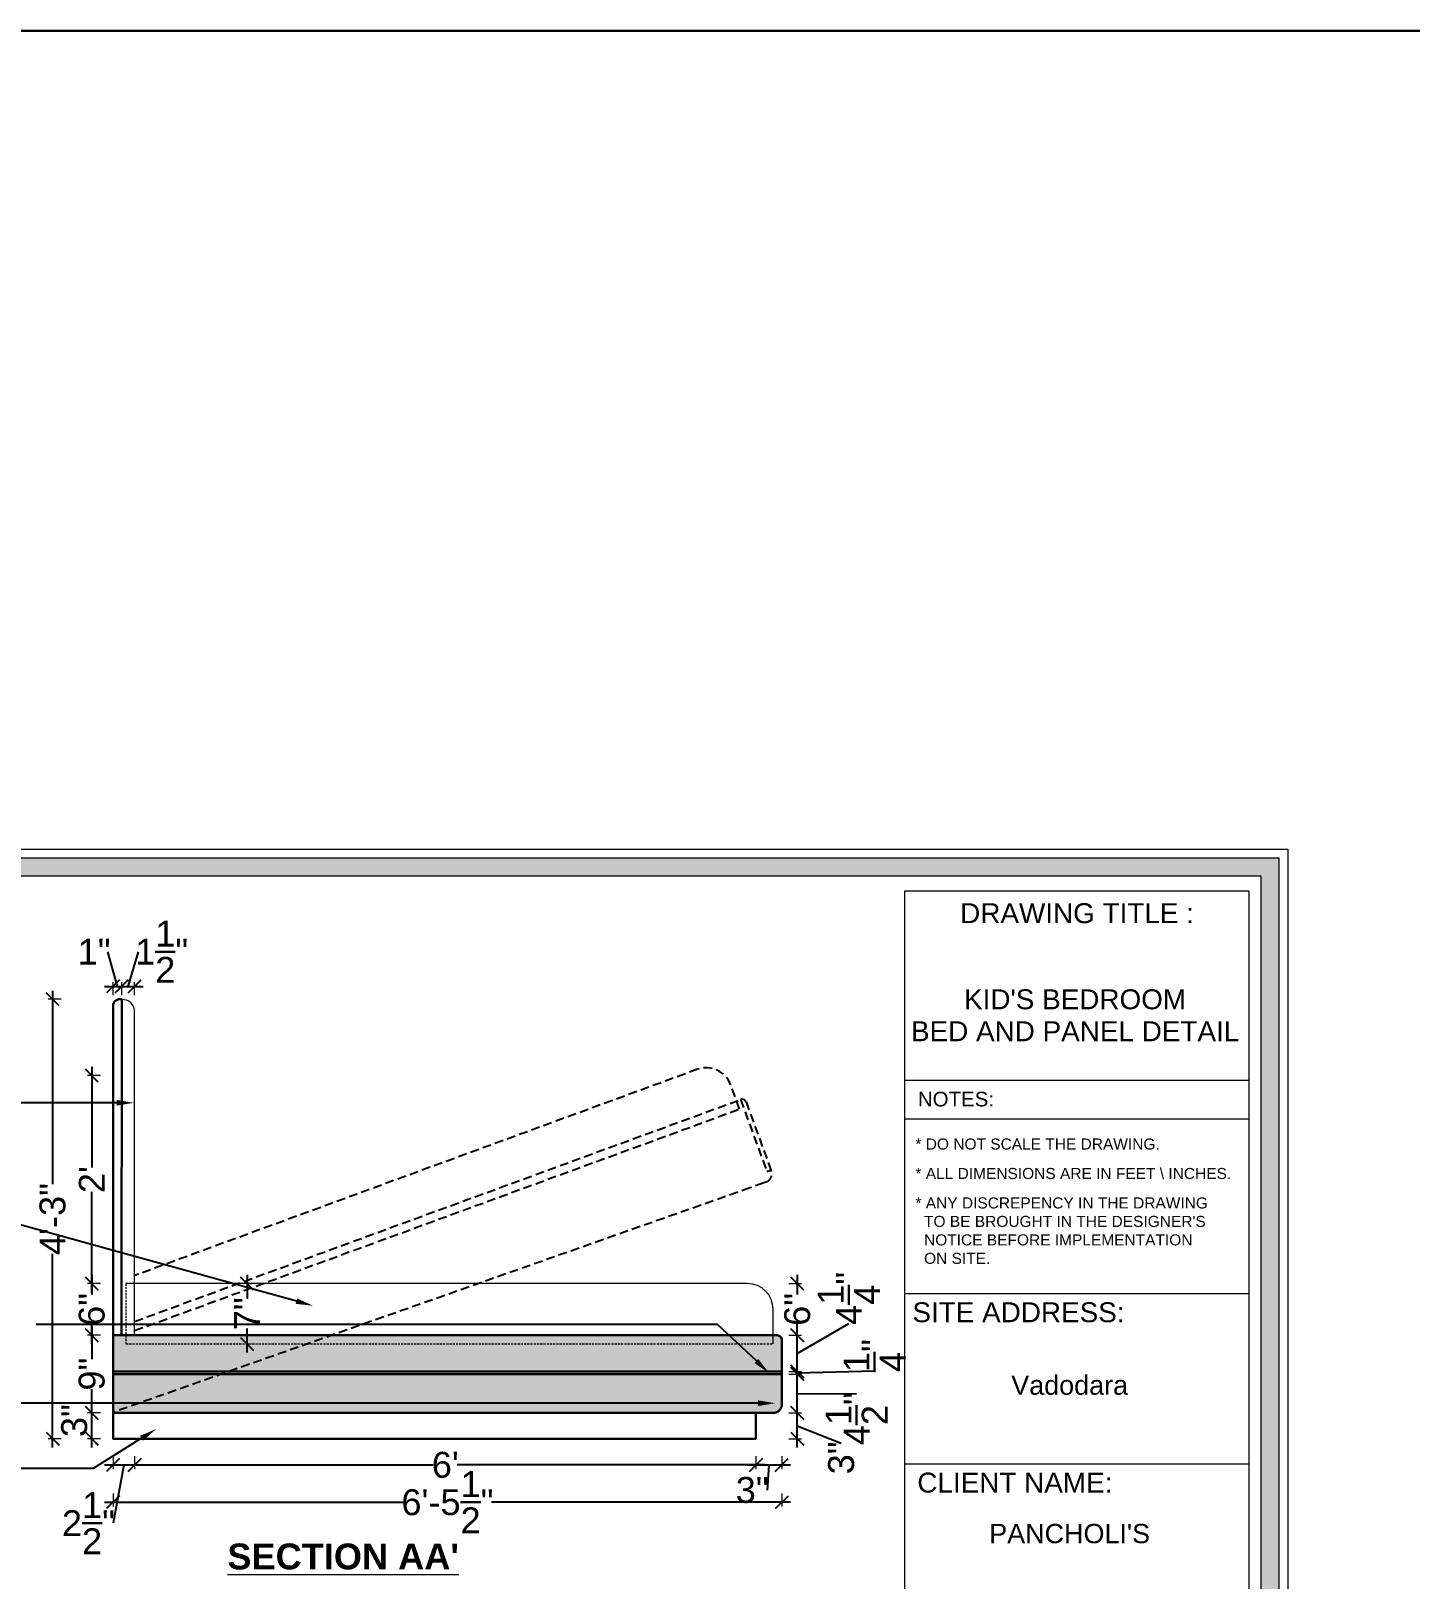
# Model space of a CAD drawing. Header units: millimetres. Extents: x 56222 to 3066687, y -650199 to -121287.
# Drawn here: x 136350.7 to 136510.5, y -182811.5 to -182632 of the extents above; entities that cross this region are included whole.
import ezdxf
from ezdxf import colors
from ezdxf.entities.mleader import LeaderData, LeaderLine
from ezdxf.enums import TextEntityAlignment as Align
from ezdxf.math import Vec2, Vec3

# ---------------------------------------------------------------- set-up
doc = ezdxf.new("R2010")
doc.units = ezdxf.units.MM
doc.header["$MEASUREMENT"] = 0
doc.header["$PDMODE"] = 35
for name, pattern in [('00 . GROUND FLOOR$0$DASHED', [0.75, 0.5, -0.25]), ('00-Floor Plan$0$DASHED', [0.75, 0.5, -0.25]), ('DASHEDX2', [1.5, 1, -0.5])]:
    doc.linetypes.add(name, pattern=pattern)
doc.layers.get('Defpoints').update_dxf_attribs({"color": 220})
for name, color, linetype, lineweight in [('$TD_AUDIT_GENERATED_(A0BDF17)', 32, 'Continuous', 30), ('DIM.', 250, 'Continuous', 13), ('Dimension', 10, 'DASHEDX2', 20), ('FURNITURE', 32, 'Continuous', 9), ('GROUND FLOOR', 7, 'Continuous', 9), ('NAME PLATE', 7, 'Continuous', 25), ('Text', 7, 'Continuous', 15), ('wall', 7, 'Continuous', 30), ('XX~SLAB ( BEAM )~ ( DIM )', 7, 'Continuous', 9)]:
    doc.layers.add(name, color=color, linetype=linetype, lineweight=lineweight)
doc.layers.add('AR HATCH-7', color=7, linetype='Continuous')
doc.styles.add('Arial', font='arial.ttf')
doc.styles.get("Standard").update_dxf_attribs({"font": 'arial.ttf', "height": 6})
doc.styles.add('style4', font='ARIALN.TTF')
doc.dimstyles.new('Archana', dxfattribs={"dimtxt": 3, "dimasz": 1.5, "dimexe": 0.5, "dimexo": 0.5, "dimgap": 0, "dimtad": 0, "dimzin": 0, "dimdsep": 46, "dimlunit": 4, "dimtxsty": 'Arial', "dimblk": 'OBLIQUE', "dimcen": 0, "dimdle": 1, "dimclrd": 1, "dimclre": 1, "dimclrt": 5, "dimadec": 0, "dimazin": 0, "dimtfac": 1, "dimtofl": 0, "dimtmove": 1, "dimatfit": 3, "dimfxl": 1, "dimfxlon": 1, "dimtolj": 1, "dimtzin": 0, "dimlwd": 25, "dimlwe": -1, "dimarcsym": 0})

# ---------------------------------------------------------------- blocks, each defined once
blk = doc.blocks.new('_Oblique')
at = {"layer": 'wall', "color": 0, "lineweight": -2}
blk.add_line((-0.5, -0.5), (0.5, 0.5), dxfattribs=at)
blk = doc.blocks.new('*D530')
at = {"layer": 'Defpoints', "color": 0, "lineweight": 30, "transparency": 16777216}
for p in [(136357.79, -182792.23), (136360.25, -182792.23), (136360.25, -182795.23)]:
    blk.add_point(p, dxfattribs=at)
at = {"layer": 'FURNITURE', "color": 1, "lineweight": 25, "transparency": 16777216}
blk.add_line((136357.79, -182796.23), (136357.79, -182791.23), dxfattribs=at)
at = {"layer": 'FURNITURE', "color": 1, "transparency": 16777216}
for p, q in [((136358.79, -182792.23), (136357.29, -182792.23)), ((136358.79, -182795.23), (136357.29, -182795.23))]:
    blk.add_line(p, q, dxfattribs=at)
at = {"layer": 'FURNITURE', "color": 1, "lineweight": 25, "transparency": 16777216, "xscale": 1.5, "yscale": 1.5, "zscale": 1.5}
for p, rotation in [((136357.79, -182792.23), 90), ((136357.79, -182795.23), 270)]:
    blk.add_blockref('_Oblique', p, dxfattribs=dict(at, rotation=rotation))
at = {"layer": 'FURNITURE', "color": 5, "lineweight": 30, "transparency": 16777216, "insert": (136355.76, -182793.12), "char_height": 3, "attachment_point": 5, "rotation": 90, "style": 'Arial'}
blk.add_mtext('\\A1;3"', dxfattribs=at)
blk = doc.blocks.new('*D531')
at = {"layer": 'Defpoints', "color": 0, "lineweight": 30, "transparency": 16777216}
for p in [(136357.79, -182783.23), (136360.25, -182783.23), (136360.25, -182792.23)]:
    blk.add_point(p, dxfattribs=at)
at = {"layer": 'FURNITURE', "color": 1, "lineweight": 25, "transparency": 16777216}
for p, q in [((136357.79, -182782.23), (136357.79, -182786.01)), ((136357.79, -182793.23), (136357.79, -182789.46))]:
    blk.add_line(p, q, dxfattribs=at)
at = {"layer": 'FURNITURE', "color": 1, "transparency": 16777216}
for p, q in [((136358.79, -182783.23), (136357.29, -182783.23)), ((136358.79, -182792.23), (136357.29, -182792.23))]:
    blk.add_line(p, q, dxfattribs=at)
at = {"layer": 'FURNITURE', "color": 1, "lineweight": 25, "transparency": 16777216, "xscale": 1.5, "yscale": 1.5, "zscale": 1.5}
for p, rotation in [((136357.79, -182783.23), 90), ((136357.79, -182792.23), 270)]:
    blk.add_blockref('_Oblique', p, dxfattribs=dict(at, rotation=rotation))
at = {"layer": 'FURNITURE', "color": 5, "lineweight": 30, "transparency": 16777216, "insert": (136357.79, -182787.73), "char_height": 3, "attachment_point": 5, "rotation": 90, "style": 'Arial'}
blk.add_mtext('\\A1;9"', dxfattribs=at)
blk = doc.blocks.new('*D532')
at = {"layer": 'Defpoints', "color": 0, "lineweight": 30, "transparency": 16777216}
for p in [(136357.79, -182753.12), (136361.75, -182753.12, 0), (136361.75, -182777.23, 0)]:
    blk.add_point(p, dxfattribs=at)
at = {"layer": 'FURNITURE', "color": 1, "transparency": 16777216}
for p, q in [((136358.79, -182753.12), (136357.29, -182753.12)), ((136358.79, -182777.23), (136357.29, -182777.23))]:
    blk.add_line(p, q, dxfattribs=at)
at = {"layer": 'FURNITURE', "color": 1, "lineweight": 25, "transparency": 16777216}
for p, q in [((136357.79, -182752.12), (136357.79, -182763.77)), ((136357.79, -182778.23), (136357.79, -182766.58))]:
    blk.add_line(p, q, dxfattribs=at)
at = {"layer": 'FURNITURE', "color": 1, "lineweight": 25, "transparency": 16777216, "xscale": 1.5, "yscale": 1.5, "zscale": 1.5}
for p, rotation in [((136357.79, -182753.12), 90), ((136357.79, -182777.23), 270)]:
    blk.add_blockref('_Oblique', p, dxfattribs=dict(at, rotation=rotation))
at = {"layer": 'FURNITURE', "color": 5, "lineweight": 30, "transparency": 16777216, "insert": (136357.79, -182765.18), "char_height": 3, "attachment_point": 5, "rotation": 90, "style": 'Arial'}
blk.add_mtext("\\A1;2'", dxfattribs=at)
blk = doc.blocks.new('*D533')
at = {"layer": 'Defpoints', "color": 0, "lineweight": 30, "transparency": 16777216}
for p in [(136361.25, -182742.78), (136360.25, -182745.03), (136361.25, -182745.03)]:
    blk.add_point(p, dxfattribs=at)
at = {"layer": 'FURNITURE', "color": 1, "lineweight": 25, "transparency": 16777216}
for p, q in [((136360.75, -182742.78), (136359.65, -182738.76)), ((136359.25, -182742.78), (136362.25, -182742.78))]:
    blk.add_line(p, q, dxfattribs=at)
at = {"layer": 'FURNITURE', "color": 1, "transparency": 16777216}
for p, q in [((136360.25, -182743.78), (136360.25, -182742.28)), ((136361.25, -182743.78), (136361.25, -182742.28))]:
    blk.add_line(p, q, dxfattribs=at)
at = {"layer": 'FURNITURE', "color": 1, "lineweight": 25, "transparency": 16777216, "xscale": 1.5, "yscale": 1.5, "zscale": 1.5, "rotation": 180}
blk.add_blockref('_Oblique', (136360.25, -182742.78), dxfattribs=at)
at = {"layer": 'FURNITURE', "color": 1, "lineweight": 25, "transparency": 16777216, "xscale": 1.5, "yscale": 1.5, "zscale": 1.5}
blk.add_blockref('_Oblique', (136361.25, -182742.78), dxfattribs=at)
at = {"layer": 'FURNITURE', "color": 5, "lineweight": 30, "transparency": 16777216, "insert": (136358.06, -182738.76), "char_height": 3, "attachment_point": 5, "style": 'Arial'}
blk.add_mtext('\\A1;1"', dxfattribs=at)
blk = doc.blocks.new('*D534')
at = {"layer": 'Defpoints', "color": 0, "lineweight": 30, "transparency": 16777216}
for p in [(136362.75, -182783.23), (136434.75, -182792.23, 0), (136434.75, -182798.26)]:
    blk.add_point(p, dxfattribs=at)
at = {"layer": 'FURNITURE', "color": 1, "lineweight": 25, "transparency": 16777216}
for p, q in [((136361.75, -182798.26), (136397.36, -182798.26)), ((136435.75, -182798.26), (136400.14, -182798.26))]:
    blk.add_line(p, q, dxfattribs=at)
at = {"layer": 'FURNITURE', "color": 1, "transparency": 16777216}
for p, q in [((136362.75, -182797.26), (136362.75, -182798.76)), ((136434.75, -182797.26), (136434.75, -182798.76))]:
    blk.add_line(p, q, dxfattribs=at)
at = {"layer": 'FURNITURE', "color": 1, "lineweight": 25, "transparency": 16777216, "xscale": 1.5, "yscale": 1.5, "zscale": 1.5, "rotation": 180}
blk.add_blockref('_Oblique', (136362.75, -182798.26), dxfattribs=at)
at = {"layer": 'FURNITURE', "color": 1, "lineweight": 25, "transparency": 16777216, "xscale": 1.5, "yscale": 1.5, "zscale": 1.5}
blk.add_blockref('_Oblique', (136434.75, -182798.26), dxfattribs=at)
at = {"layer": 'FURNITURE', "color": 5, "lineweight": 30, "transparency": 16777216, "insert": (136398.75, -182798.26), "char_height": 3, "attachment_point": 5, "style": 'Arial'}
blk.add_mtext("\\A1;6'", dxfattribs=at)
blk = doc.blocks.new('*D535')
at = {"layer": 'Defpoints', "color": 0, "lineweight": 30, "transparency": 16777216}
for p in [(136361, -182744.28), (136353.25, -182795.23), (136360.25, -182795.23)]:
    blk.add_point(p, dxfattribs=at)
at = {"layer": 'FURNITURE', "color": 1, "transparency": 16777216}
for p, q in [((136354.25, -182744.28), (136352.75, -182744.28)), ((136354.25, -182795.23), (136352.75, -182795.23))]:
    blk.add_line(p, q, dxfattribs=at)
at = {"layer": 'FURNITURE', "color": 1, "lineweight": 25, "transparency": 16777216}
for p, q in [((136353.25, -182743.28), (136353.25, -182765.71)), ((136353.25, -182796.23), (136353.25, -182773.8))]:
    blk.add_line(p, q, dxfattribs=at)
at = {"layer": 'FURNITURE', "color": 1, "lineweight": 25, "transparency": 16777216, "xscale": 1.5, "yscale": 1.5, "zscale": 1.5}
for p, rotation in [((136353.25, -182744.28), 90), ((136353.25, -182795.23), 270)]:
    blk.add_blockref('_Oblique', p, dxfattribs=dict(at, rotation=rotation))
at = {"layer": 'FURNITURE', "color": 5, "lineweight": 30, "transparency": 16777216, "insert": (136353.25, -182769.75), "char_height": 3, "attachment_point": 5, "rotation": 90, "style": 'Arial'}
blk.add_mtext('\\A1;4\'-3"', dxfattribs=at)
blk = doc.blocks.new('*D527')
at = {"layer": 'Defpoints', "color": 0, "lineweight": 30, "transparency": 16777216}
for p in [(136375.78, -182777.23), (136375.78, -182784.23, 0), (136375.78, -182784.23)]:
    blk.add_point(p, dxfattribs=at)
at = {"layer": 'FURNITURE', "color": 1, "lineweight": 25, "transparency": 16777216}
for p, q in [((136375.78, -182776.23), (136375.78, -182779.02)), ((136375.78, -182785.23), (136375.78, -182782.44))]:
    blk.add_line(p, q, dxfattribs=at)
at = {"layer": 'FURNITURE', "color": 1, "transparency": 16777216}
for p, q in [((136375.78, -182777.23), (136376.28, -182777.23)), ((136375.78, -182784.23), (136376.28, -182784.23))]:
    blk.add_line(p, q, dxfattribs=at)
at = {"layer": 'FURNITURE', "color": 1, "lineweight": 25, "transparency": 16777216, "xscale": 1.5, "yscale": 1.5, "zscale": 1.5}
for p, rotation in [((136375.78, -182777.23), 90), ((136375.78, -182784.23), 270)]:
    blk.add_blockref('_Oblique', p, dxfattribs=dict(at, rotation=rotation))
at = {"layer": 'FURNITURE', "color": 5, "lineweight": 30, "transparency": 16777216, "insert": (136375.78, -182780.73), "char_height": 3, "attachment_point": 5, "rotation": 90, "style": 'Arial'}
blk.add_mtext('\\A1;7"', dxfattribs=at)
blk = doc.blocks.new('*D528')
at = {"layer": 'Defpoints', "color": 0, "lineweight": 30, "transparency": 16777216}
for p in [(136437.74, -182788.75), (136434.75, -182792.23), (136437.74, -182798.26)]:
    blk.add_point(p, dxfattribs=at)
at = {"layer": 'FURNITURE', "color": 1, "lineweight": 25, "transparency": 16777216}
for p, q in [((136433.75, -182798.26), (136438.74, -182798.26)), ((136436.25, -182798.26), (136436.03, -182801.18))]:
    blk.add_line(p, q, dxfattribs=at)
at = {"layer": 'FURNITURE', "color": 1, "transparency": 16777216}
for p, q in [((136434.75, -182797.26), (136434.75, -182798.76)), ((136437.74, -182797.26), (136437.74, -182798.76))]:
    blk.add_line(p, q, dxfattribs=at)
at = {"layer": 'FURNITURE', "color": 1, "lineweight": 25, "transparency": 16777216, "xscale": 1.5, "yscale": 1.5, "zscale": 1.5, "rotation": 180}
blk.add_blockref('_Oblique', (136434.75, -182798.26), dxfattribs=at)
at = {"layer": 'FURNITURE', "color": 1, "lineweight": 25, "transparency": 16777216, "xscale": 1.5, "yscale": 1.5, "zscale": 1.5}
blk.add_blockref('_Oblique', (136437.74, -182798.26), dxfattribs=at)
at = {"layer": 'FURNITURE', "color": 5, "lineweight": 30, "transparency": 16777216, "insert": (136434.31, -182801.18), "char_height": 3, "attachment_point": 5, "style": 'Arial'}
blk.add_mtext('\\A1;3"', dxfattribs=at)
blk = doc.blocks.new('*D529')
at = {"layer": 'Defpoints', "color": 0, "lineweight": 30, "transparency": 16777216}
for p in [(136360.25, -182783.23, 0), (136437.75, -182790.03), (136360.25, -182802.58)]:
    blk.add_point(p, dxfattribs=at)
at = {"layer": 'FURNITURE', "color": 1, "transparency": 16777216}
for p, q in [((136360.25, -182801.58), (136360.25, -182803.08)), ((136437.75, -182801.58), (136437.75, -182803.08))]:
    blk.add_line(p, q, dxfattribs=at)
at = {"layer": 'FURNITURE', "color": 1, "lineweight": 25, "transparency": 16777216}
for p, q in [((136359.25, -182802.58), (136393.91, -182802.58)), ((136438.75, -182802.58), (136404.09, -182802.58))]:
    blk.add_line(p, q, dxfattribs=at)
at = {"layer": 'FURNITURE', "color": 1, "lineweight": 25, "transparency": 16777216, "xscale": 1.5, "yscale": 1.5, "zscale": 1.5, "rotation": 180}
blk.add_blockref('_Oblique', (136360.25, -182802.58), dxfattribs=at)
at = {"layer": 'FURNITURE', "color": 1, "lineweight": 25, "transparency": 16777216, "xscale": 1.5, "yscale": 1.5, "zscale": 1.5}
blk.add_blockref('_Oblique', (136437.75, -182802.58), dxfattribs=at)
at = {"layer": 'FURNITURE', "color": 5, "lineweight": 30, "transparency": 16777216, "insert": (136399, -182802.58), "char_height": 3, "attachment_point": 5, "style": 'Arial'}
blk.add_mtext('\\A1;6\'-5{\\H1x;\\S1/2;}"', dxfattribs=at)
blk = doc.blocks.new('*D543')
at = {"layer": 'Defpoints', "color": 0, "lineweight": 30, "transparency": 16777216}
for p in [(136361.75, -182777.23, 0), (136357.79, -182783.23), (136361.75, -182783.23)]:
    blk.add_point(p, dxfattribs=at)
at = {"layer": 'FURNITURE', "color": 1, "lineweight": 25, "transparency": 16777216}
for p, q in [((136357.79, -182776.23), (136357.79, -182778.5)), ((136357.79, -182784.23), (136357.79, -182781.96))]:
    blk.add_line(p, q, dxfattribs=at)
at = {"layer": 'FURNITURE', "color": 1, "transparency": 16777216}
for p, q in [((136358.79, -182777.23), (136357.29, -182777.23)), ((136358.79, -182783.23), (136357.29, -182783.23))]:
    blk.add_line(p, q, dxfattribs=at)
at = {"layer": 'FURNITURE', "color": 1, "lineweight": 25, "transparency": 16777216, "xscale": 1.5, "yscale": 1.5, "zscale": 1.5}
for p, rotation in [((136357.79, -182777.23), 90), ((136357.79, -182783.23), 270)]:
    blk.add_blockref('_Oblique', p, dxfattribs=dict(at, rotation=rotation))
at = {"layer": 'FURNITURE', "color": 5, "lineweight": 30, "transparency": 16777216, "insert": (136357.79, -182780.23), "char_height": 3, "attachment_point": 5, "rotation": 90, "style": 'Arial'}
blk.add_mtext('\\A1;6"', dxfattribs=at)
blk = doc.blocks.new('*D546')
at = {"layer": 'Defpoints', "color": 0, "lineweight": 30, "transparency": 16777216}
for p in [(136436.6, -182792.23), (136439.54, -182792.23), (136436.64, -182795.23)]:
    blk.add_point(p, dxfattribs=at)
at = {"layer": 'FURNITURE', "color": 1, "lineweight": 25, "transparency": 16777216}
for p, q in [((136439.54, -182796.23), (136439.54, -182791.23)), ((136439.54, -182793.73), (136444.63, -182795.72))]:
    blk.add_line(p, q, dxfattribs=at)
at = {"layer": 'FURNITURE', "color": 1, "transparency": 16777216}
for p, q in [((136438.54, -182792.23), (136440.04, -182792.23)), ((136438.54, -182795.23), (136440.04, -182795.23))]:
    blk.add_line(p, q, dxfattribs=at)
at = {"layer": 'FURNITURE', "color": 1, "lineweight": 25, "transparency": 16777216, "xscale": 1.5, "yscale": 1.5, "zscale": 1.5}
for p, rotation in [((136439.54, -182792.23), 90), ((136439.54, -182795.23), 270)]:
    blk.add_blockref('_Oblique', p, dxfattribs=dict(at, rotation=rotation))
at = {"layer": 'FURNITURE', "color": 5, "lineweight": 30, "transparency": 16777216, "insert": (136444.63, -182797.44), "char_height": 3, "attachment_point": 5, "rotation": 90, "style": 'Arial'}
blk.add_mtext('\\A1;3"', dxfattribs=at)
blk = doc.blocks.new('*D547')
at = {"layer": 'Defpoints', "color": 0, "lineweight": 30, "transparency": 16777216}
for p in [(136435.6, -182787.73), (136439.54, -182787.73), (136435.6, -182792.23)]:
    blk.add_point(p, dxfattribs=at)
at = {"layer": 'FURNITURE', "color": 1, "transparency": 16777216}
for p, q in [((136438.54, -182787.73), (136440.04, -182787.73)), ((136438.54, -182792.23), (136440.04, -182792.23))]:
    blk.add_line(p, q, dxfattribs=at)
at = {"layer": 'FURNITURE', "color": 1, "lineweight": 25, "transparency": 16777216}
for p, q in [((136439.54, -182793.23), (136439.54, -182786.73)), ((136439.54, -182789.98), (136446.41, -182790.02))]:
    blk.add_line(p, q, dxfattribs=at)
at = {"layer": 'FURNITURE', "color": 1, "lineweight": 25, "transparency": 16777216, "xscale": 1.5, "yscale": 1.5, "zscale": 1.5}
for p, rotation in [((136439.54, -182787.73), 90), ((136439.54, -182792.23), 270)]:
    blk.add_blockref('_Oblique', p, dxfattribs=dict(at, rotation=rotation))
at = {"layer": 'FURNITURE', "color": 5, "lineweight": 30, "transparency": 16777216, "insert": (136446.41, -182792.9), "char_height": 3, "attachment_point": 5, "rotation": 90, "style": 'Arial'}
blk.add_mtext('\\A1;4{\\H1x;\\S1/2;}"', dxfattribs=at)
blk = doc.blocks.new('*D548')
at = {"layer": 'Defpoints', "color": 0, "lineweight": 30, "transparency": 16777216}
for p in [(136437.06, -182787.43), (136437.06, -182787.73), (136439.54, -182787.43)]:
    blk.add_point(p, dxfattribs=at)
at = {"layer": 'FURNITURE', "color": 1, "transparency": 16777216}
for p, q in [((136438.54, -182787.43), (136440.04, -182787.43)), ((136438.54, -182787.73), (136440.04, -182787.73))]:
    blk.add_line(p, q, dxfattribs=at)
at = {"layer": 'FURNITURE', "color": 1, "lineweight": 25, "transparency": 16777216}
for p, q in [((136439.54, -182788.73), (136439.54, -182786.43)), ((136439.54, -182787.58), (136448.5, -182787.36))]:
    blk.add_line(p, q, dxfattribs=at)
at = {"layer": 'FURNITURE', "color": 1, "lineweight": 25, "transparency": 16777216, "xscale": 1.5, "yscale": 1.5, "zscale": 1.5}
for p, rotation in [((136439.54, -182787.43), 90), ((136439.54, -182787.73), 270)]:
    blk.add_blockref('_Oblique', p, dxfattribs=dict(at, rotation=rotation))
at = {"layer": 'FURNITURE', "color": 5, "lineweight": 30, "transparency": 16777216, "insert": (136448.5, -182785.58), "char_height": 3, "attachment_point": 5, "rotation": 90, "style": 'Arial'}
blk.add_mtext('\\A1;{\\H1x;\\S1/4;}"', dxfattribs=at)
blk = doc.blocks.new('*D549')
at = {"layer": 'Defpoints', "color": 0, "lineweight": 30, "transparency": 16777216}
for p in [(136437.06, -182783.23), (136439.54, -182783.23), (136437.06, -182787.43)]:
    blk.add_point(p, dxfattribs=at)
at = {"layer": 'FURNITURE', "color": 1, "lineweight": 25, "transparency": 16777216}
for p, q in [((136439.54, -182785.33), (136445.51, -182781.87)), ((136439.54, -182788.43), (136439.54, -182782.23))]:
    blk.add_line(p, q, dxfattribs=at)
at = {"layer": 'FURNITURE', "color": 1, "transparency": 16777216}
for p, q in [((136438.54, -182783.23), (136440.04, -182783.23)), ((136438.54, -182787.43), (136440.04, -182787.43))]:
    blk.add_line(p, q, dxfattribs=at)
at = {"layer": 'FURNITURE', "color": 1, "lineweight": 25, "transparency": 16777216, "xscale": 1.5, "yscale": 1.5, "zscale": 1.5}
for p, rotation in [((136439.54, -182783.23), 90), ((136439.54, -182787.43), 270)]:
    blk.add_blockref('_Oblique', p, dxfattribs=dict(at, rotation=rotation))
at = {"layer": 'FURNITURE', "color": 5, "lineweight": 30, "transparency": 16777216, "insert": (136445.51, -182778.95), "char_height": 3, "attachment_point": 5, "rotation": 90, "style": 'Arial'}
blk.add_mtext('\\A1;4{\\H1x;\\S1/4;}"', dxfattribs=at)
blk = doc.blocks.new('*D550')
at = {"layer": 'Defpoints', "color": 0, "lineweight": 30, "transparency": 16777216}
for p in [(136431.89, -182777.23), (136439.54, -182777.23), (136436.74, -182783.23)]:
    blk.add_point(p, dxfattribs=at)
at = {"layer": 'FURNITURE', "color": 1, "lineweight": 25, "transparency": 16777216}
for p, q in [((136439.54, -182776.23), (136439.54, -182778.5)), ((136439.54, -182784.23), (136439.54, -182781.96))]:
    blk.add_line(p, q, dxfattribs=at)
at = {"layer": 'FURNITURE', "color": 1, "transparency": 16777216}
for p, q in [((136438.54, -182777.23), (136440.04, -182777.23)), ((136438.54, -182783.23), (136440.04, -182783.23))]:
    blk.add_line(p, q, dxfattribs=at)
at = {"layer": 'FURNITURE', "color": 1, "lineweight": 25, "transparency": 16777216, "xscale": 1.5, "yscale": 1.5, "zscale": 1.5}
for p, rotation in [((136439.54, -182777.23), 90), ((136439.54, -182783.23), 270)]:
    blk.add_blockref('_Oblique', p, dxfattribs=dict(at, rotation=rotation))
at = {"layer": 'FURNITURE', "color": 5, "lineweight": 30, "transparency": 16777216, "insert": (136439.54, -182780.23), "char_height": 3, "attachment_point": 5, "rotation": 90, "style": 'Arial'}
blk.add_mtext('\\A1;6"', dxfattribs=at)
blk = doc.blocks.new('*D852')
at = {"layer": 'Defpoints', "color": 0, "lineweight": 30, "transparency": 16777216}
for p in [(136362.75, -182742.78), (136361.25, -182746.67), (136362.75, -182746.67, 0)]:
    blk.add_point(p, dxfattribs=at)
at = {"layer": 'GROUND FLOOR', "color": 1, "lineweight": 25, "transparency": 16777216}
for p, q in [((136362, -182742.78), (136363.21, -182738.76)), ((136360.25, -182742.78), (136363.75, -182742.78))]:
    blk.add_line(p, q, dxfattribs=at)
at = {"layer": 'GROUND FLOOR', "color": 1, "transparency": 16777216}
for p, q in [((136361.25, -182743.78), (136361.25, -182742.28)), ((136362.75, -182743.78), (136362.75, -182742.28))]:
    blk.add_line(p, q, dxfattribs=at)
at = {"layer": 'GROUND FLOOR', "color": 1, "lineweight": 25, "transparency": 16777216, "xscale": 1.5, "yscale": 1.5, "zscale": 1.5, "rotation": 180}
blk.add_blockref('_Oblique', (136361.25, -182742.78), dxfattribs=at)
at = {"layer": 'GROUND FLOOR', "color": 1, "lineweight": 25, "transparency": 16777216, "xscale": 1.5, "yscale": 1.5, "zscale": 1.5}
blk.add_blockref('_Oblique', (136362.75, -182742.78), dxfattribs=at)
at = {"layer": 'GROUND FLOOR', "color": 5, "lineweight": 30, "transparency": 16777216, "insert": (136365.88, -182738.76), "char_height": 3, "attachment_point": 5, "style": 'Arial'}
blk.add_mtext('\\A1;1{\\H1x;\\S1/2;}"', dxfattribs=at)
blk = doc.blocks.new('*D854')
at = {"layer": 'Defpoints', "color": 0, "lineweight": 30, "transparency": 16777216}
for p in [(136360.25, -182783.23), (136362.75, -182783.23), (136362.75, -182798.26)]:
    blk.add_point(p, dxfattribs=at)
at = {"layer": 'FURNITURE', "color": 1, "lineweight": 25, "transparency": 16777216}
for p, q in [((136359.25, -182798.26), (136363.75, -182798.26)), ((136361.5, -182798.26), (136360.25, -182805.01))]:
    blk.add_line(p, q, dxfattribs=at)
at = {"layer": 'FURNITURE', "color": 1, "transparency": 16777216}
for p, q in [((136360.25, -182797.26), (136360.25, -182798.76)), ((136362.75, -182797.26), (136362.75, -182798.76))]:
    blk.add_line(p, q, dxfattribs=at)
at = {"layer": 'FURNITURE', "color": 1, "lineweight": 25, "transparency": 16777216, "xscale": 1.5, "yscale": 1.5, "zscale": 1.5, "rotation": 180}
blk.add_blockref('_Oblique', (136360.25, -182798.26), dxfattribs=at)
at = {"layer": 'FURNITURE', "color": 1, "lineweight": 25, "transparency": 16777216, "xscale": 1.5, "yscale": 1.5, "zscale": 1.5}
blk.add_blockref('_Oblique', (136362.75, -182798.26), dxfattribs=at)
at = {"layer": 'FURNITURE', "color": 5, "lineweight": 30, "transparency": 16777216, "insert": (136357.4, -182805.01), "char_height": 3, "attachment_point": 5, "style": 'Arial'}
blk.add_mtext('\\A1;2{\\H1x;\\S1/2;}"', dxfattribs=at)

msp = doc.modelspace()

# ---------------------------------------------------------------- hatches: boundary and pattern name
at = {"layer": 'AR HATCH-7', "lineweight": 30, "true_color": 0xb5af9b}
h = msp.add_hatch(color=253, dxfattribs=at)
h.dxf.hatch_style = 1
edge = h.paths.add_edge_path()
edge.add_line((136437.743, -182787.732), (136360.247, -182787.732))
edge.add_line((136360.247, -182787.732), (136360.247, -182792.232))
edge.add_line((136360.247, -182792.232), (136436.447, -182792.232))
edge.add_line((136436.447, -182792.232), (136436.747, -182792.232))
edge.add_arc((136436.747, -182791.232), 1, 270, 360.11075)
edge.add_line((136437.747, -182791.23), (136437.743, -182787.732))
edge = h.paths.add_edge_path()
edge.add_arc((136437.237, -182783.734), 0.502, 0.03365, 89.91503)
edge.add_line((136437.238, -182783.232), (136436.743, -182783.232))
edge.add_line((136436.743, -182783.232), (136436.743, -182783.232))
edge.add_line((136436.743, -182783.232), (136360.247, -182783.232))
edge.add_line((136360.247, -182783.232), (136360.247, -182787.432))
edge.add_line((136360.247, -182787.432), (136437.743, -182787.432))
edge.add_line((136437.743, -182787.432), (136437.74, -182783.734))
h.paths.add_polyline_path([(136436.743, -182783.232), (136434.75, -182783.232)], flags=16)
at = {"layer": 'Dimension', "linetype": 'Continuous', "true_color": 0xd39e00}
h = msp.add_hatch(color=42, dxfattribs=at)
h.paths.add_polyline_path([(136198.835, -182727.894), (136198.835, -182936.598), (136495.342, -182936.598), (136495.342, -182727.894)])
h.paths.add_polyline_path([(136200.916, -182729.975), (136493.261, -182729.975), (136493.261, -182934.517), (136200.916, -182934.517)], flags=16)

# ---------------------------------------------------------------- linework, layer by layer
at = {"layer": '$TD_AUDIT_GENERATED_(A0BDF17)', "linetype": '00 . GROUND FLOOR$0$DASHED', "lineweight": 25, "ltscale": 2}
for p, q in [((136427.973, -182752.397, 0), (136362.747, -182776.305)), ((136432.843, -182757.007, 0), (136431.818, -182754.19, 0)), ((136362.747, -182782.687, 0), (136432.843, -182757.007, 0)), ((136432.967, -182755.899, 0), (136436.013, -182764.244, 0)), ((136436.013, -182764.244, 0), (136436.483, -182764.073, 0)), ((136434.049, -182766.146, 0), (136360.247, -182792.167))]:
    msp.add_line(p, q, dxfattribs=at)
msp.add_lwpolyline([(136362.747, -182781.623), (136432.967, -182755.898)], dxfattribs=at)
at = {"layer": '$TD_AUDIT_GENERATED_(A0BDF17)', "linetype": '00 . GROUND FLOOR$0$DASHED', "lineweight": 25, "ltscale": 2, "elevation": 0}
msp.add_lwpolyline([(136433.598, -182756.168), (136436.523, -182764.181, -0.4142136), (136435.925, -182765.463), (136435.643, -182765.566), (136434.049, -182766.146)], format="xyb", dxfattribs=at)
at = {"layer": '$TD_AUDIT_GENERATED_(A0BDF17)', "linetype": '00 . GROUND FLOOR$0$DASHED', "lineweight": 25, "ltscale": 2}
for centre, radius, start in [((136428.999, -182755.216, 0), 3, 20), ((136433.138, -182756.37, 0), 0.501, 16.41987)]:
    msp.add_arc(centre, radius, start, 110, dxfattribs=at)
at = {"layer": 'Dimension', "color": 42, "linetype": 'Continuous', "true_color": 0xd39e00}
for p, q in [((136491.852, -182753.703), (136452.011, -182753.703)), ((136491.852, -182758.191), (136452.011, -182758.191)), ((136491.852, -182778.441), (136452.011, -182778.441)), ((136491.852, -182798.189), (136452.011, -182798.189))]:
    msp.add_line(p, q, dxfattribs=at)
for points in [[(136197.795, -182726.854), (136496.383, -182726.854), (136496.383, -182937.639), (136197.795, -182937.639)], [(136198.835, -182727.894), (136495.342, -182727.894), (136495.342, -182936.598), (136198.835, -182936.598)], [(136200.916, -182729.975), (136493.261, -182729.975), (136493.261, -182934.517), (136200.916, -182934.517)]]:
    msp.add_lwpolyline(points, close=True, dxfattribs=at)
at = {"layer": 'Dimension', "color": 42, "linetype": 'ByBlock', "true_color": 0xd39e00}
msp.add_lwpolyline([(136452.011, -182932.805), (136452.011, -182731.688), (136491.852, -182731.688), (136491.852, -182932.805)], close=True, dxfattribs=at)
at = {"layer": 'FURNITURE', "lineweight": 30}
for p, q in [((136361.253, -182744.32), (136361.247, -182783.232)), ((136434.75, -182792.232, 0), (136434.75, -182795.232, 0))]:
    msp.add_line(p, q, dxfattribs=at)
at = {"layer": 'FURNITURE', "lineweight": 30, "ltscale": 0.5}
for p, q in [((136360.247, -182745.025), (136360.247, -182781.232, 0)), ((136360.247, -182775.232, 0), (136360.247, -182781.232)), ((136360.247, -182781.232, 0), (136360.247, -182795.232))]:
    msp.add_line(p, q, dxfattribs=at)
at = {"layer": 'FURNITURE', "lineweight": 5, "ltscale": 0.5}
for p, q in [((136362.747, -182783.232, 0), (136362.753, -182745.696, 0)), ((136433.743, -182777.232, 0), (136361.747, -182777.232, 0)), ((136436.743, -182784.232, 0), (136436.743, -182780.232, 0))]:
    msp.add_line(p, q, dxfattribs=at)
at = {"layer": 'FURNITURE', "linetype": '00-Floor Plan$0$DASHED', "lineweight": 5, "ltscale": 0.5}
for p, q in [((136361.747, -182777.232, 0), (136361.747, -182784.232, 0)), ((136361.747, -182784.232, 0), (136436.743, -182784.232, 0))]:
    msp.add_line(p, q, dxfattribs=at)
at = {"layer": 'FURNITURE', "lineweight": 30, "ltscale": 0.5}
msp.add_lwpolyline([(136360.247, -182783.232), (136437.238, -182783.232)], dxfattribs=at)
at = {"layer": 'FURNITURE', "lineweight": 30, "ltscale": 0.5, "elevation": 0}
msp.add_lwpolyline([(136437.739, -182783.702), (136437.747, -182791.232, -0.4142136), (136436.747, -182792.232), (136436.447, -182792.232), (136434.75, -182792.232)], format="xyb", dxfattribs=at)
at = {"layer": 'FURNITURE', "lineweight": 30}
msp.add_lwpolyline([(136360.247, -182787.432), (136437.743, -182787.432), (136437.743, -182787.732), (136360.247, -182787.732)], close=True, dxfattribs=at)
at = {"layer": 'FURNITURE', "lineweight": 30, "ltscale": 0.5}
msp.add_lwpolyline([(136434.75, -182792.232), (136360.247, -182792.232), (136360.247, -182795.232), (136434.75, -182795.232)], close=True, dxfattribs=at)
at = {"layer": 'FURNITURE', "lineweight": 30}
msp.add_arc((136360.997, -182745.025), 0.75, 70.09201, 180, dxfattribs=at)
at = {"layer": 'FURNITURE', "lineweight": 5, "ltscale": 0.5, "extrusion": (-2.07881e-08, -1.73929e-09, 1)}
msp.add_arc((136361.372, -182745.696, -0.003), 1.382, 358.43133, 94.94096, dxfattribs=at)
at = {"layer": 'FURNITURE', "lineweight": 5, "ltscale": 0.5}
msp.add_arc((136433.743, -182780.232, 0), 3, 0, 90, dxfattribs=at)
at = {"layer": 'FURNITURE', "lineweight": 30, "ltscale": 0.5}
msp.add_arc((136437.238, -182783.734, 0), 0.501, 356.41987, 90, dxfattribs=at)
at = {"layer": 'XX~SLAB ( BEAM )~ ( DIM )', "color": 3, "lineweight": 30}
msp.add_lwpolyline([(134344.713, -182632.016), (137936.581, -182632.016), (137936.581, -183605.178), (134344.713, -183605.178)], close=True, dxfattribs=at)

# ---------------------------------------------------------------- texts
at = {"layer": 'DIM.', "color": 1, "insert": (136373.496, -182807.372), "char_height": 3, "attachment_point": 1}
msp.add_mtext_dynamic_manual_height_columns("{\\fArial|b1|i0|c0|p34;\\LSECTION AA'}", width=111.55884, gutter_width=1, heights=[0], dxfattribs=at)
at = {"layer": 'NAME PLATE', "style": 'Arial'}
for s, height, p in [('DRAWING TITLE : ', 2.31139, (136472.404, -182735.451)), ("KID'S BEDROOM", 2.31139, (136471.723, -182745.432)), ('BED AND PANEL DETAIL', 2.31139, (136471.733, -182749.135)), ('NOTES:', 1.6983, (136457.921, -182756.697)), ('SITE ADDRESS:', 2.31139, (136465.168, -182781.715)), ('Vadodara', 2.2344, (136471.096, -182790.127)), ('CLIENT NAME:', 2.31139, (136464.747, -182801.464)), ("PANCHOLI'S", 2.2344, (136471.096, -182807.332))]:
    msp.add_text(s, height=height, dxfattribs=at).set_placement(p, align=Align.CENTER)
at = {"layer": 'NAME PLATE', "char_height": 1.28448, "width": 49.62615, "attachment_point": 1, "style": 'Arial'}
for s, insert in [('* DO NOT SCALE THE DRAWING.', (136453.227, -182760.414)), ('* ALL DIMENSIONS ARE IN FEET \\\\ INCHES.', (136453.227, -182763.83)), ("* ANY DISCREPENCY IN THE DRAWING \\P  TO BE BROUGHT IN THE DESIGNER'S\\P  NOTICE BEFORE IMPLEMENTATION \\P  ON SITE.", (136453.227, -182767.245))]:
    msp.add_mtext(s, dxfattribs=dict(at, insert=insert))

# ---------------------------------------------------------------- dimensions: what is measured, and where the dimension line sits
at = {"layer": 'FURNITURE', "lineweight": 30}
for base, p1, p2, picture, middle in [((136361.253, -182742.776), (136360.247, -182745.025), (136361.253, -182745.025), '*D533', (136359.646, -182738.758)), ((136362.748, -182798.265), (136360.247, -182783.232), (136362.748, -182783.232), '*D854', (136360.247, -182805.008)), ((136437.744, -182798.265, 0), (136434.75, -182792.232, 0), (136437.744, -182788.752, 0), '*D528', (136436.029, -182801.179, 0))]:
    dim = msp.add_linear_dim(base=base, p1=p1, p2=p2, dimstyle='Archana', dxfattribs=at)
    dim.commit()
    dim.dimension.update_dxf_attribs({"geometry": picture, "text_midpoint": middle, "dimtype": 160})
for base, p1, p2, picture, middle in [((136353.247, -182795.232), (136360.997, -182744.275), (136360.247, -182795.232), '*D535', (136353.247, -182769.754)), ((136357.795, -182753.123), (136361.747, -182777.232, 0), (136361.747, -182753.123, 0), '*D532', (136357.795, -182765.178)), ((136357.795, -182783.232), (136361.747, -182777.232, 0), (136361.747, -182783.232), '*D543', (136357.795, -182780.232)), ((136375.778, -182784.232), (136375.778, -182777.232), (136375.778, -182784.232, 0), '*D527', (136375.778, -182780.732)), ((136439.535, -182777.232, 0), (136436.743, -182783.232, 0), (136431.889, -182777.232, 0), '*D550', (136439.535, -182780.232, 0)), ((136357.795, -182783.232), (136360.247, -182792.232), (136360.247, -182783.232), '*D531', (136357.795, -182787.732)), ((136357.795, -182792.232), (136360.247, -182795.232), (136360.247, -182792.232), '*D530', (136355.762, -182793.122))]:
    dim = msp.add_linear_dim(base=base, p1=p1, p2=p2, angle=90, dimstyle='Archana', dxfattribs=at)
    dim.commit()
    dim.dimension.update_dxf_attribs({"geometry": picture, "text_midpoint": middle})
for base, p1, p2, picture, middle in [((136439.535, -182783.232, 0), (136437.062, -182787.432, 0), (136437.062, -182783.232, 0), '*D549', (136445.514, -182781.871, 0)), ((136439.535, -182787.432, 0), (136437.062, -182787.732, 0), (136437.062, -182787.432, 0), '*D548', (136448.497, -182787.36, 0)), ((136439.535, -182787.732, 0), (136435.599, -182792.232, 0), (136435.599, -182787.732, 0), '*D547', (136446.406, -182790.018, 0)), ((136439.535, -182792.232, 0), (136436.637, -182795.232, 0), (136436.597, -182792.232, 0), '*D546', (136444.634, -182795.716, 0))]:
    dim = msp.add_linear_dim(base=base, p1=p1, p2=p2, angle=90, dimstyle='Archana', dxfattribs=at)
    dim.commit()
    dim.dimension.update_dxf_attribs({"geometry": picture, "text_midpoint": middle, "dimtype": 160})
for base, p1, p2, picture, middle in [((136360.247, -182802.578, 0), (136437.746, -182790.032, 0), (136360.247, -182783.232, 0), '*D529', (136398.996, -182802.578, 0)), ((136434.75, -182798.265), (136362.748, -182783.232), (136434.75, -182792.232, 0), '*D534', (136398.749, -182798.265))]:
    dim = msp.add_linear_dim(base=base, p1=p1, p2=p2, dimstyle='Archana', dxfattribs=at)
    dim.commit()
    dim.dimension.update_dxf_attribs({"geometry": picture, "text_midpoint": middle})
at = {"layer": 'GROUND FLOOR', "lineweight": 30}
dim = msp.add_linear_dim(base=(136362.753, -182742.776), p1=(136361.252, -182746.671), p2=(136362.753, -182746.671, 0), dimstyle='Archana', dxfattribs=at)
dim.commit()
dim.dimension.update_dxf_attribs({"geometry": '*D852', "text_midpoint": (136363.206, -182738.763)})

# ---------------------------------------------------------------- leaders
at = {"layer": 'Text', "color": 1, "lineweight": 0, "ltscale": 20}
ml = msp.add_multileader_mtext('Standard', dxfattribs=at)
ml.set_content('', color=1, style='style4')
ml.set_leader_properties()
ml.build(insert=Vec2(0, 0))
ml.multileader.update_dxf_attribs({"dogleg_length": 6.421, "arrow_head_size": 2})
ctx = ml.context
ctx.base_point, ctx.char_height, ctx.arrow_head_size, ctx.landing_gap_size, ctx.plane_origin = Vec3(136344.156, -182756.277), 3, 2, 0.4, Vec3(136378.902, -182756.277)
notes = []
notes.append((ctx, [(0, (1, 1, 0), (136351.377, -182756.277), (-1, 0), 6.421, [(0, [(136362.662, -182756.277)], 0, [])])]))
ctx.mtext.insert = Vec3(136344.556, -182754.777)
ml = msp.add_multileader_mtext('Standard', dxfattribs=at)
ml.set_content('', color=1, style='style4')
ml.set_leader_properties()
ml.build(insert=Vec2(0, 0))
ml.multileader.update_dxf_attribs({"dogleg_length": 6.421, "arrow_head_size": 2})
ctx = ml.context
ctx.base_point, ctx.char_height, ctx.arrow_head_size, ctx.landing_gap_size, ctx.plane_origin = Vec3(136339.119, -182769.543), 3, 2, 0.4, Vec3(136378.902, -182769.543)
notes.append((ctx, [(0, (1, 1, 0), (136346.34, -182769.543), (-1, 0), 6.421, [(0, [(136383.431, -182779.803)], 0, [])])]))
ctx.mtext.insert = Vec3(136339.519, -182768.043)
ml = msp.add_multileader_mtext('Standard', dxfattribs=at)
ml.set_content('', color=1, style='style4')
ml.set_leader_properties()
ml.build(insert=Vec2(0, 0))
ml.multileader.update_dxf_attribs({"dogleg_length": 6.421, "arrow_head_size": 2})
ctx = ml.context
ctx.base_point, ctx.char_height, ctx.arrow_head_size, ctx.landing_gap_size, ctx.plane_origin = Vec3(136350.525, -182781.973), 3, 2, 0.4, Vec3(136378.902, -182778.589)
notes.append((ctx, [(0, (1, 1, 0), (136430.293, -182781.973), (-1, 0), 78.968, [(0, [(136436.247, -182787.582)], 0, [])])]))
ctx.mtext.insert = Vec3(136350.925, -182780.473)
ml = msp.add_multileader_mtext('Standard', dxfattribs=at)
ml.set_content('', color=1, style='style4')
ml.set_leader_properties()
ml.build(insert=Vec2(0, 0))
ml.multileader.update_dxf_attribs({"dogleg_length": 6.421, "arrow_head_size": 2})
ctx = ml.context
ctx.base_point, ctx.char_height, ctx.arrow_head_size, ctx.landing_gap_size, ctx.plane_origin = Vec3(136348.308, -182791.103), 3, 2, 0.4, Vec3(136378.902, -182791.103)
notes.append((ctx, [(0, (1, 1, 0), (136355.529, -182791.103), (-1, 0), 6.421, [(0, [(136436.985, -182791.103)], 0, [])])]))
ctx.mtext.insert = Vec3(136348.708, -182789.603)
ml = msp.add_multileader_mtext('Standard', dxfattribs=at)
ml.set_content('', color=1, style='style4')
ml.set_leader_properties()
ml.build(insert=Vec2(0, 0))
ml.multileader.update_dxf_attribs({"dogleg_length": 6.421, "arrow_head_size": 2})
ctx = ml.context
ctx.base_point, ctx.char_height, ctx.arrow_head_size, ctx.landing_gap_size, ctx.plane_origin = Vec3(136342.971, -182798.674), 3, 2, 0.4, Vec3(136378.902, -182798.674)
notes.append((ctx, [(0, (1, 1, 0), (136357.965, -182798.674), (-1, 0), 14.194, [(0, [(136365.247, -182794.098)], 0, [])])]))
ctx.mtext.insert = Vec3(136343.371, -182797.174)
for ctx, leaders in notes:
    for number, flags, end, landing, length, lines in leaders:
        leader = LeaderData()
        leader.index, (leader.has_last_leader_line, leader.has_dogleg_vector, leader.attachment_direction) = number, flags
        leader.last_leader_point, leader.dogleg_vector, leader.dogleg_length = Vec3(end), Vec3(landing), length
        for number, points, colour, breaks in lines:
            line = LeaderLine()
            line.index, line.vertices, line.color, line.breaks = number, Vec3.list(points), colors.encode_raw_color(colour), breaks
            leader.lines.append(line)
        ctx.leaders.append(leader)

doc.saveas('drawing.dxf')
